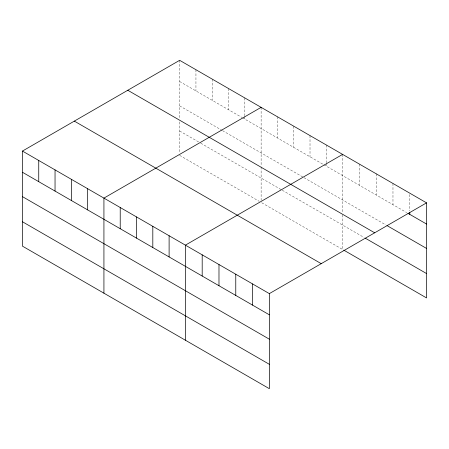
<?xml version="1.0" encoding="UTF-8"?>
<svg xmlns="http://www.w3.org/2000/svg" width="449" height="449" viewBox="0 0 449 449"><rect width="100%" height="100%" fill="white"/><g stroke="black" fill="none" stroke-linecap="round" stroke-linejoin="round"><path stroke-width="0.34" stroke-dasharray="2.25 1.68" d="M179.651 60.312L179.651 118.446M179.651 81.505L241.815 117.397M242.415 117.745L323.291 164.435M323.897 164.783L406.76 212.63M179.651 105.885L221.896 130.277M222.502 130.625L303.372 177.316M303.979 177.664L385.775 224.893M179.651 131.007L200.17 142.849M200.776 143.197L281.646 189.893M282.253 190.241L364.19 237.549M179.651 155.382L259.314 201.377M261.733 202.774L342.604 249.464L342.604 213.92M409.763 194.529L409.763 210.94M392.97 183.473L392.97 204.665M376.183 173.78L376.183 194.973M359.391 164.087L359.391 185.28M342.604 154.394L342.604 212.529M326.311 144.982L326.311 162.763M326.311 163.447L326.311 166.181M310.012 135.576L310.012 156.774M293.719 126.169L293.719 147.362M277.42 116.762L277.42 137.955M261.127 107.35L261.127 165.485M261.127 166.882L261.127 200.394M244.834 97.944L244.834 115.719M244.834 116.403L244.834 119.137M228.535 88.537L228.535 109.73M212.242 79.125L212.242 100.323M195.944 69.718L195.944 90.917M179.651 121.932L179.651 153.35"/><path stroke-width="0.67" d="M22.45 151.072L269.349 293.618L269.349 388.688L22.45 246.142L22.45 151.072L179.651 60.312L426.55 202.858L426.55 297.928L343.805 250.155M261.127 107.35L103.927 198.11L103.927 293.18M342.604 154.394L185.403 245.148L185.403 340.224M269.349 293.618L426.55 202.858M407.961 213.32L426.55 224.051M386.976 225.583L426.55 248.432M127.774 90.26L374.674 232.807M365.391 238.239L426.55 273.553M74.326 121.118L321.226 263.664M22.45 172.264L269.349 314.811M22.45 196.645L269.349 339.191M22.45 221.761L269.349 364.307M409.763 212.31L409.763 214.358M252.562 283.925L252.562 305.118M235.77 274.232L235.77 295.425M218.983 264.54L218.983 285.732M202.19 254.841L202.19 276.04M169.11 235.742L169.11 256.94M152.812 226.335L152.812 247.528M136.518 216.929L136.518 238.122M120.22 207.517L120.22 228.715M87.634 188.703L87.634 209.896M71.335 179.297L71.335 200.49M55.042 169.885L55.042 191.083M38.743 160.478L38.743 181.677"/></g></svg>
